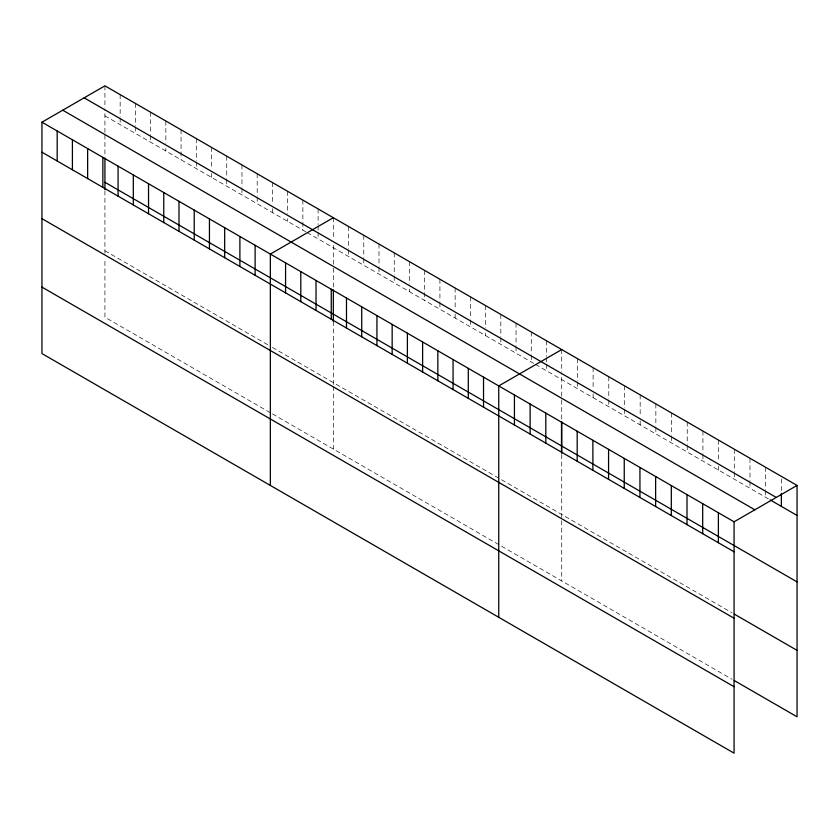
<?xml version="1.0" encoding="UTF-8"?>
<svg xmlns="http://www.w3.org/2000/svg" width="839" height="839" viewBox="0 0 839 839"><rect width="100%" height="100%" fill="white"/><g stroke="black" fill="none" stroke-linecap="round" stroke-linejoin="round"><path stroke-width="0.63" stroke-dasharray="4.2 3.15" d="M104.927 132.457L104.927 109.322M333.335 264.327L333.335 243.792M561.731 396.186L561.731 373.051M104.927 115.845L306.141 232.015M307.231 232.644L534.537 363.874M535.628 364.504L769.038 499.257M104.927 250.756L270.252 346.203M272.423 347.461L732.059 612.827M270.252 412.652L104.927 317.205L104.927 258.422M272.423 413.91L732.059 679.275M781.361 478.985L781.361 492.032M765.671 467.323L765.671 489.494M765.671 490.794L765.671 497.317M749.982 458.262L749.982 480.432M749.982 481.743L749.982 488.267M734.293 449.201L734.293 471.382M734.293 472.682L734.293 479.205M718.614 440.15L718.614 461.02M718.614 466.232L718.614 470.144M702.925 431.089L702.925 453.27M702.925 454.57L702.925 461.093M687.235 422.027L687.235 444.209M687.235 445.509L687.235 452.032M671.546 412.977L671.546 435.147M671.546 436.458L671.546 442.982M655.857 403.916L655.857 426.097M655.857 427.397L655.857 433.92M640.167 394.865L640.167 415.735M640.167 420.947L640.167 424.859M624.478 385.804L624.478 407.974M624.478 409.285L624.478 415.808M608.789 376.742L608.789 398.924M608.789 400.224L608.789 406.747M593.11 367.692L593.11 388.562M593.11 393.774L593.11 397.686M577.421 358.631L577.421 380.801M577.421 382.112L577.421 388.635M561.731 349.569L561.731 371.75M561.731 400.025L561.731 420.465M561.731 454.581L561.731 580.934M546.504 340.781L546.504 356.439M546.504 357.739L546.504 362.962M546.504 364.262L546.504 370.786M531.276 331.992L531.276 354.163M531.276 355.474L531.276 361.997M516.048 323.204L516.048 345.374M516.048 346.675L516.048 353.198M500.82 314.405L500.82 336.586M500.82 337.886L500.82 344.409M485.592 305.616L485.592 327.797M485.592 333.01L485.592 335.621M470.375 296.828L470.375 318.998M470.375 320.309L470.375 326.832M455.147 288.039L455.147 308.909M455.147 314.122L455.147 318.033M439.919 279.24L439.919 301.421M439.919 302.722L439.919 309.245M424.691 270.452L424.691 291.322M424.691 292.633L424.691 300.456M409.463 261.663L409.463 283.834M409.463 289.056L409.463 291.668M394.236 252.875L394.236 275.045M394.236 276.356L394.236 282.869M379.008 244.076L379.008 266.257M379.008 267.557L379.008 274.08M363.78 235.287L363.78 257.468M363.78 258.769L363.78 265.292M348.552 226.499L348.552 248.669M348.552 249.98L348.552 256.503M333.335 217.71L333.335 238.58M333.335 268.155L333.335 288.606M333.335 321.494L333.335 385.174M333.335 386.454L333.335 449.064M318.107 208.921L318.107 224.569M318.107 225.88L318.107 231.092M318.107 232.393L318.107 238.916M302.879 200.122L302.879 220.993M302.879 222.304L302.879 230.127M287.651 191.334L287.651 213.515M287.651 218.727L287.651 221.339M272.423 182.545L272.423 203.416M272.423 208.628L272.423 212.55M257.195 173.757L257.195 195.927M257.195 197.228L257.195 203.751M241.968 164.958L241.968 187.139M241.968 188.439L241.968 194.963M226.74 156.169L226.74 178.35M226.74 179.651L226.74 186.174M211.522 147.381L211.522 168.251M211.522 173.474L211.522 177.386M196.295 138.592L196.295 160.763M196.295 162.074L196.295 168.587M181.067 129.793L181.067 159.798M165.839 121.005L165.839 143.186M165.839 148.398L165.839 151.01M150.611 112.216L150.611 134.387M150.611 135.698L150.611 142.221M135.383 103.428L135.383 125.598M135.383 126.909L135.383 133.422M120.155 94.629L120.155 116.81M120.155 118.11L120.155 124.633M104.927 85.84L104.927 108.021M104.927 135.016L104.927 156.736M104.927 190.852L104.927 253.315"/><path stroke-width="1.26" d="M41.95 122.2L734.073 521.795L734.073 753.16L41.95 353.565L41.95 122.2L104.927 85.84L797.05 485.435L797.05 716.8L734.293 680.565M333.335 217.71L270.347 254.07L270.347 485.435M561.731 349.569L498.744 385.93L498.744 617.294M734.073 521.795L797.05 485.435M84.152 97.838L776.264 497.433M770.16 499.908L797.05 515.44M62.736 110.203L754.848 509.797M104.927 182.294L797.05 581.888M41.95 152.205L734.073 551.8M734.293 614.117L797.05 650.351M41.95 218.654L734.073 618.249M41.95 287.116L734.073 686.711M781.361 493.332L781.361 506.378M718.383 512.734L718.383 542.739M702.694 503.683L702.694 533.688M687.005 494.622L687.005 524.627M671.315 485.571L671.315 515.566M655.626 476.51L655.626 506.515M639.937 467.449L639.937 497.454M624.247 458.398L624.247 488.392M608.569 449.337L608.569 479.342M592.879 440.276L592.879 470.28M577.19 431.225L577.19 461.219M561.731 421.744L561.731 453.354M561.501 422.164L561.501 452.169M545.811 413.103L545.811 443.107M530.122 404.052L530.122 434.057M514.433 394.991L514.433 424.995M483.526 377.141L483.526 407.146M468.298 368.352L468.298 398.357M453.07 359.564L453.07 389.569M437.843 350.775L437.843 380.77M422.615 341.976L422.615 371.981M407.387 333.188L407.387 363.193M392.159 324.399L392.159 354.404M376.931 315.611L376.931 345.605M361.714 306.812L361.714 336.817M346.486 298.023L346.486 328.028M333.335 289.875L333.335 321.494M331.258 289.235L331.258 319.24M316.03 280.446L316.03 310.44M300.802 271.647L300.802 301.652M285.575 262.859L285.575 292.863M255.119 245.282L255.119 275.276M239.891 236.483L239.891 266.487M224.674 227.694L224.674 257.699M209.446 218.906L209.446 248.91M194.218 210.117L194.218 240.122M178.99 201.329L178.99 231.323M163.762 192.53L163.762 222.534M148.534 183.741L148.534 213.746M133.307 174.952L133.307 204.957M118.079 166.164L118.079 196.158M104.927 158.015L104.927 189.624M102.861 157.365L102.861 187.37M87.634 148.576L87.634 178.581M72.406 139.788L72.406 169.793M57.178 130.999L57.178 160.994"/></g></svg>
